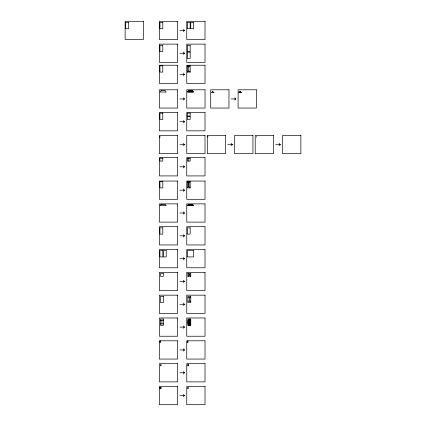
<?xml version="1.0" encoding="UTF-8"?>
<svg xmlns="http://www.w3.org/2000/svg" width="426" height="426" viewBox="0 0 426 426"><rect width="100%" height="100%" fill="white"/><g stroke="black" fill="none" stroke-linecap="round" stroke-linejoin="round"><path stroke-width="0.64" d="M188.468 90.621L187.328 92.048L193.601 92.048L192.461 90.621L188.468 90.621L188.468 92.048M183.334 31.572L184.474 30.427L183.334 29.287M183.334 54.39L184.474 53.25L183.334 52.11M183.334 75.503L184.474 74.358L183.334 73.219M183.356 100.062L184.495 98.923L183.356 97.783M183.334 122.853L184.474 121.714L183.334 120.574M183.334 145.676L184.474 144.536L183.334 143.397M234.678 100.062L235.823 98.923L234.678 97.783M183.334 167.929L184.474 166.784L183.334 165.645M190.177 187.898L189.037 186.753L189.037 182.759L190.177 181.62L187.328 181.62L187.328 187.898L190.177 187.898L190.177 181.62M183.334 191.322L184.474 190.177L183.334 189.037M187.328 187.898L188.468 186.753L188.468 182.759L187.328 181.62M231.259 145.676L232.399 144.536L231.259 143.397M188.468 204.443L187.328 205.582L193.601 205.582L192.461 204.443L188.468 204.443L188.468 205.582M183.334 214.14L184.474 213L183.334 211.86M183.334 236.962L184.474 235.823L183.334 234.678M279.184 145.676L280.324 144.536L279.184 143.397M183.334 259.785L184.474 258.641L183.334 257.501M187.898 276.33L190.747 273.476L187.898 273.476L187.898 276.33L190.747 276.33L190.747 273.476M183.334 282.603L184.474 281.464L183.334 280.324M183.334 305.426L184.474 304.286L183.334 303.147M183.334 328.249L184.474 327.109L183.334 325.965M183.334 351.072L184.474 349.927L183.334 348.787M183.334 373.89L184.474 372.75L183.334 371.61M183.334 396.712L184.474 395.573L183.334 394.428M187.328 72.079L188.75 70.934L188.75 66.941L190.177 65.801L190.177 72.079L187.328 72.079L187.328 65.801L190.177 65.801M179.91 30.427L184.474 30.427M179.91 53.25L184.474 53.25M179.91 74.358L184.474 74.358M179.932 98.923L184.495 98.923M231.259 98.923L235.823 98.923M179.91 121.714L184.474 121.714M179.91 144.536L184.474 144.536M227.835 144.536L232.399 144.536M275.76 144.536L280.324 144.536M179.91 166.784L184.474 166.784M188.468 182.759L189.037 182.759M188.468 186.753L189.037 186.753M179.91 190.177L184.474 190.177M179.91 213L184.474 213M179.91 235.823L184.474 235.823M179.91 258.641L184.474 258.641M179.91 281.464L184.474 281.464M187.898 297.726L190.747 297.726M187.898 301.15L190.747 301.15M179.91 304.286L184.474 304.286M160.511 320.544L163.366 320.544M187.898 320.544L190.747 320.544M187.898 321.119L190.747 321.119M187.898 321.689L190.747 321.689M187.898 322.258L190.747 322.258M187.898 322.828L190.747 322.828M187.898 323.398L190.747 323.398M160.511 323.968L163.366 323.968M187.898 323.968L190.747 323.968M179.91 327.109L184.474 327.109M187.328 341.94L187.898 341.94M179.91 349.927L184.474 349.927M179.91 372.75L184.474 372.75M179.91 395.573L184.474 395.573M187.328 65.801L188.75 66.941M188.75 70.934L190.177 72.079M187.898 273.476L190.747 276.33M256.361 136.405L256.361 137.119M240.956 92.16L240.956 92.618M240.386 91.702L240.386 92.618M239.817 91.702L239.817 92.618M239.247 92.16L239.247 92.618M207.867 135.979L207.867 137.119M193.031 91.334L193.031 92.048M193.031 205.012L193.031 205.582M192.461 90.621L192.461 92.048M192.461 204.443L192.461 205.582M191.892 90.621L191.892 92.048M191.892 204.443L191.892 205.582M191.322 90.621L191.322 92.048M191.322 204.443L191.322 205.582M190.747 90.621L190.747 92.048M190.747 204.443L190.747 205.582M190.177 90.621L190.177 92.048M190.177 204.443L190.177 205.582M190.177 319.122L190.177 320.544M190.177 323.968L190.177 325.395M189.607 90.621L189.607 92.048M189.607 204.443L189.607 205.582M189.607 319.122L189.607 320.544M189.607 323.968L189.607 325.395M189.325 297.726L189.325 301.15M189.325 320.544L189.325 323.968M189.037 90.621L189.037 92.048M189.037 204.443L189.037 205.582M189.037 319.122L189.037 320.544M189.037 323.968L189.037 325.395M188.75 158.227L188.75 161.081M188.468 319.122L188.468 320.544M188.468 323.968L188.468 325.395M188.468 364.475L188.468 365.902M188.468 387.298L188.468 388.725M188.068 364.475L188.068 365.902M187.898 91.334L187.898 92.048M187.898 205.012L187.898 205.582M187.898 364.475L187.898 365.902M187.328 387.298L187.328 388.725M161.939 320.544L161.939 323.968M161.081 364.475L161.081 365.902M161.081 387.298L161.081 388.725M160.511 364.475L160.511 365.902M160.511 387.298L160.511 388.725M159.942 136.261L159.942 137.689M159.942 387.298L159.942 388.725M161.081 90.621L159.942 92.048L166.215 92.048L165.075 90.621L161.081 90.621M161.081 204.443L159.942 205.582L166.215 205.582L165.075 204.443L161.081 204.443M212.712 91.478L211.291 92.618L214.14 92.618L212.712 91.478M240.099 91.478L238.672 92.618L241.526 92.618L240.099 91.478M143.397 21.3L125.137 21.3L125.137 39.559L143.397 39.559L143.397 21.3M177.626 21.3L159.372 21.3L159.372 39.559L177.626 39.559L177.626 21.3M205.012 21.3L186.753 21.3L186.753 39.559L205.012 39.559L205.012 21.3M128.561 22.44L125.707 22.44L125.707 28.718L128.561 28.718L128.561 22.44M162.791 22.44L159.942 22.44L159.942 28.718L162.791 28.718L162.791 22.44M190.177 22.44L187.328 22.44L187.328 28.718L190.177 28.718L190.177 22.44M193.601 22.44L190.747 22.44L190.747 28.718L193.601 28.718L193.601 22.44M177.626 44.123L159.372 44.123L159.372 62.377L177.626 62.377L177.626 44.123M205.012 44.123L186.753 44.123L186.753 62.377L205.012 62.377L205.012 44.123M162.791 45.262L159.942 45.262L159.942 51.541L162.791 51.541L162.791 45.262M190.177 45.262L187.328 45.262L187.328 51.541L190.177 51.541L190.177 45.262M190.177 52.11L187.328 52.11L187.328 58.383L190.177 58.383L190.177 52.11M177.626 65.231L159.372 65.231L159.372 83.491L177.626 83.491L177.626 65.231M205.012 65.231L186.753 65.231L186.753 83.491L205.012 83.491L205.012 65.231M162.791 65.801L159.942 65.801L159.942 72.079L162.791 72.079L162.791 65.801M177.647 89.795L159.393 89.795L159.393 108.05L177.647 108.05L177.647 89.795M205.034 89.795L186.774 89.795L186.774 108.05L205.034 108.05L205.034 89.795M228.975 89.795L210.716 89.795L210.716 108.05L228.975 108.05L228.975 89.795M256.361 89.795L238.102 89.795L238.102 108.05L256.361 108.05L256.361 89.795M177.626 112.586L159.372 112.586L159.372 130.841L177.626 130.841L177.626 112.586M205.012 112.586L186.753 112.586L186.753 130.841L205.012 130.841L205.012 112.586M162.791 113.156L159.942 113.156L159.942 119.434L162.791 119.434L162.791 113.156M190.177 113.156L187.328 113.156L187.328 116.01L190.177 116.01L190.177 113.156M190.177 116.58L187.328 116.58L187.328 119.434L190.177 119.434L190.177 116.58M177.626 135.409L159.372 135.409L159.372 153.664L177.626 153.664L177.626 135.409M205.012 135.409L186.753 135.409L186.753 153.664L205.012 153.664L205.012 135.409M225.551 135.409L207.297 135.409L207.297 153.664L225.551 153.664L225.551 135.409M252.938 135.409L234.678 135.409L234.678 153.664L252.938 153.664L252.938 135.409M273.476 135.409L255.222 135.409L255.222 153.664L273.476 153.664L273.476 135.409M300.863 135.409L282.603 135.409L282.603 153.664L300.863 153.664L300.863 135.409M177.626 157.657L159.372 157.657L159.372 175.917L177.626 175.917L177.626 157.657M205.012 157.657L186.753 157.657L186.753 175.917L205.012 175.917L205.012 157.657M162.791 158.227L159.942 158.227L159.942 161.081L162.791 161.081L162.791 158.227M190.177 158.227L187.328 158.227L187.328 161.081L190.177 161.081L190.177 158.227M177.626 181.05L159.372 181.05L159.372 199.309L177.626 199.309L177.626 181.05M205.012 181.05L186.753 181.05L186.753 199.309L205.012 199.309L205.012 181.05M162.791 181.62L159.942 181.62L159.942 187.898L162.791 187.898L162.791 181.62M177.626 203.873L159.372 203.873L159.372 222.127L177.626 222.127L177.626 203.873M205.012 203.873L186.753 203.873L186.753 222.127L205.012 222.127L205.012 203.873M177.626 226.691L159.372 226.691L159.372 244.95L177.626 244.95L177.626 226.691M205.012 226.691L186.753 226.691L186.753 244.95L205.012 244.95L205.012 226.691M162.791 227.835L159.942 227.835L159.942 234.108L162.791 234.108L162.791 227.835M190.177 227.835L187.328 227.835L187.328 234.108L190.177 234.108L190.177 227.835M177.626 249.514L159.372 249.514L159.372 267.773L177.626 267.773L177.626 249.514M205.012 249.514L186.753 249.514L186.753 267.773L205.012 267.773L205.012 249.514M162.791 250.653L159.942 250.653L159.942 256.931L162.791 256.931L162.791 250.653M166.215 250.653L163.366 250.653L163.366 256.931L166.215 256.931L166.215 250.653M193.601 250.653L187.328 250.653L187.328 256.931L193.601 256.931L193.601 250.653M177.626 272.336L159.372 272.336L159.372 290.591L177.626 290.591L177.626 272.336M205.012 272.336L186.753 272.336L186.753 290.591L205.012 290.591L205.012 272.336M163.366 273.476L160.511 273.476L160.511 276.33L163.366 276.33L163.366 273.476M177.626 295.159L159.372 295.159L159.372 313.414L177.626 313.414L177.626 295.159M205.012 295.159L186.753 295.159L186.753 313.414L205.012 313.414L205.012 295.159M163.366 296.299L160.511 296.299L160.511 302.572L163.366 302.572L163.366 296.299M190.747 296.299L187.898 296.299L187.898 302.572L190.747 302.572L190.747 296.299M177.626 317.977L159.372 317.977L159.372 336.236L177.626 336.236L177.626 317.977M205.012 317.977L186.753 317.977L186.753 336.236L205.012 336.236L205.012 317.977M163.366 319.122L160.511 319.122L160.511 325.395L163.366 325.395L163.366 319.122M190.747 319.122L187.898 319.122L187.898 325.395L190.747 325.395L190.747 319.122M177.626 340.8L159.372 340.8L159.372 359.059L177.626 359.059L177.626 340.8M205.012 340.8L186.753 340.8L186.753 359.059L205.012 359.059L205.012 340.8M160.511 341.088L159.942 341.088L159.942 342.509L160.511 342.509L160.511 341.088M187.898 341.088L187.328 341.088L187.328 342.509L187.898 342.509L187.898 341.088M177.626 363.623L159.372 363.623L159.372 381.877L177.626 381.877L177.626 363.623M205.012 363.623L186.753 363.623L186.753 381.877L205.012 381.877L205.012 363.623M177.626 386.441L159.372 386.441L159.372 404.7L177.626 404.7L177.626 386.441M205.012 386.441L186.753 386.441L186.753 404.7L205.012 404.7L205.012 386.441"/></g></svg>
